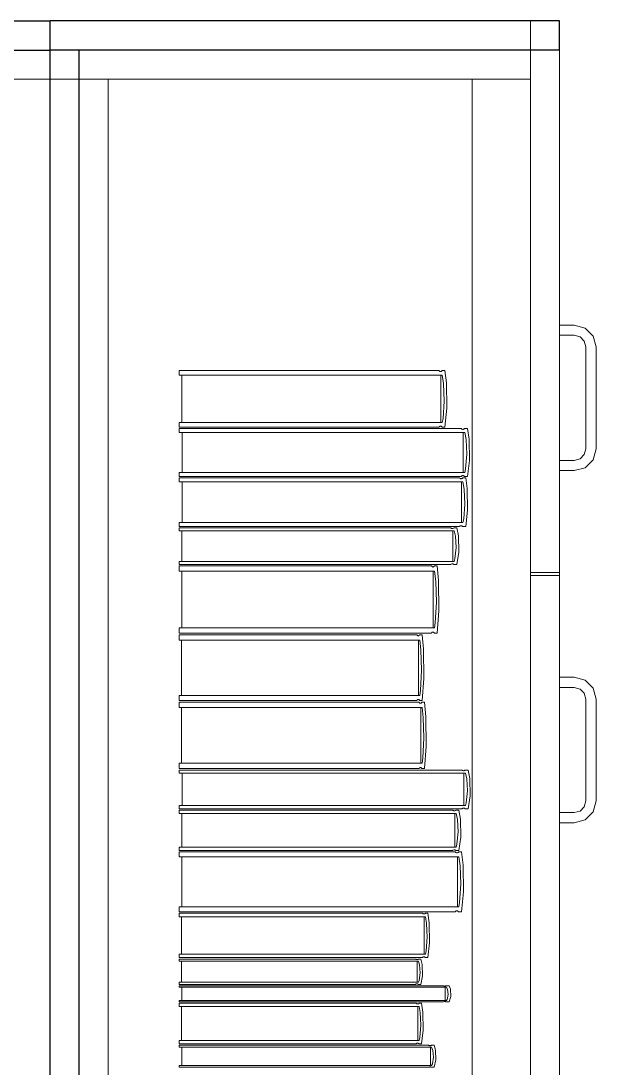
# Model space of a CAD drawing. Header units: inches. Extents: x -19 to 5698, y -728 to 92.
# Drawn here: x 294.119 to 294.514, y 15.088 to 15.807 of the extents above; entities that cross this region are included whole.
import ezdxf

# ---------------------------------------------------------------- set-up
doc = ezdxf.new("R2010")
doc.units = ezdxf.units.IN
doc.header["$MEASUREMENT"] = 0
doc.set_wipeout_variables(frame=1)
doc.linetypes.add('Wipeout_Contour', pattern=[1, 0, -1])
doc.layers.add('Interior - Mobiliario', color=7, linetype='Continuous')

msp = doc.modelspace()

# ---------------------------------------------------------------- linework, layer by layer
at = {"layer": 'Interior - Mobiliario', "color": 175, "linetype": 'Continuous', "lineweight": 13}
for p, q in [((294.15862, 15.78729), (294.46862, 15.78729)), ((294.15862, 14.32729), (294.15862, 15.78729)), ((294.46862, 15.78729), (294.46862, 14.32729)), ((294.17862, 15.76729), (294.42862, 15.76729)), ((294.17862, 15.76729), (294.17862, 14.34729)), ((294.42862, 15.76729), (294.46862, 15.76729)), ((294.42862, 14.34729), (294.42862, 15.76729)), ((294.46862, 15.76729), (294.46862, 14.34729)), ((294.49862, 15.59829), (294.48862, 15.59829)), ((294.48862, 15.59829), (294.48862, 15.59129)), ((294.50612, 15.59628), (294.49862, 15.59829)), ((294.51161, 15.59079), (294.50612, 15.59628)), ((294.48862, 15.59129), (294.49862, 15.59129)), ((294.49862, 15.59129), (294.50262, 15.59022)), ((294.50262, 15.59022), (294.50555, 15.58729)), ((294.50555, 15.58729), (294.50662, 15.58329)), ((294.51362, 15.58329), (294.51161, 15.59079)), ((294.50662, 15.58329), (294.50662, 15.51329)), ((294.51362, 15.51329), (294.51362, 15.58329)), ((294.22728, 15.56391), (294.22728, 15.56702)), ((294.22728, 15.56702), (294.4058, 15.56702)), ((294.4058, 15.56702), (294.40595, 15.56681)), ((294.40595, 15.56681), (294.40619, 15.56659)), ((294.40619, 15.56659), (294.40644, 15.56644)), ((294.40644, 15.56644), (294.40671, 15.56637)), ((294.40671, 15.56637), (294.40698, 15.56638)), ((294.40698, 15.56638), (294.40724, 15.56647)), ((294.40724, 15.56647), (294.40749, 15.56663)), ((294.40749, 15.56663), (294.40772, 15.56687)), ((294.40772, 15.56687), (294.40783, 15.56702)), ((294.40783, 15.56702), (294.40981, 15.56702)), ((294.40981, 15.56702), (294.41081, 15.5585)), ((294.40798, 15.56391), (294.22728, 15.56391)), ((294.2291, 15.53126), (294.2291, 15.56391)), ((294.40707, 15.56391), (294.40707, 15.53126)), ((294.40882, 15.55809), (294.40798, 15.56391)), ((294.40929, 15.54612), (294.40882, 15.55809)), ((294.41081, 15.5585), (294.41104, 15.54111)), ((294.40853, 15.53421), (294.40929, 15.54612)), ((294.41104, 15.54111), (294.40981, 15.52815)), ((294.22728, 15.52815), (294.22728, 15.53126)), ((294.22728, 15.53126), (294.40798, 15.53126)), ((294.4058, 15.52815), (294.22728, 15.52815)), ((294.40591, 15.5283), (294.4058, 15.52815)), ((294.40613, 15.52854), (294.40591, 15.5283)), ((294.40639, 15.5287), (294.40613, 15.52854)), ((294.40665, 15.52879), (294.40639, 15.5287)), ((294.40692, 15.5288), (294.40665, 15.52879)), ((294.40718, 15.52873), (294.40692, 15.5288)), ((294.40744, 15.52858), (294.40718, 15.52873)), ((294.40767, 15.52836), (294.40744, 15.52858)), ((294.40783, 15.52815), (294.40767, 15.52836)), ((294.40981, 15.52815), (294.40783, 15.52815)), ((294.40798, 15.53126), (294.40853, 15.53421)), ((294.22728, 15.52452), (294.22728, 15.52715)), ((294.22728, 15.52715), (294.42104, 15.52715)), ((294.42341, 15.52452), (294.22728, 15.52452)), ((294.22926, 15.49691), (294.22926, 15.52452)), ((294.42104, 15.52715), (294.4212, 15.52697)), ((294.4212, 15.52697), (294.42146, 15.52678)), ((294.42146, 15.52678), (294.42174, 15.52666)), ((294.42174, 15.52666), (294.42202, 15.5266)), ((294.42202, 15.5266), (294.42232, 15.52661)), ((294.42232, 15.52661), (294.4226, 15.52668)), ((294.42242, 15.52452), (294.42242, 15.49691)), ((294.4226, 15.52668), (294.42288, 15.52682)), ((294.42288, 15.52682), (294.42313, 15.52702)), ((294.42313, 15.52702), (294.42324, 15.52715)), ((294.42324, 15.52715), (294.42539, 15.52715)), ((294.42432, 15.5196), (294.42341, 15.52452)), ((294.42539, 15.52715), (294.42647, 15.51994)), ((294.42482, 15.50948), (294.42432, 15.5196)), ((294.42647, 15.51994), (294.42672, 15.50524)), ((294.424, 15.4994), (294.42482, 15.50948)), ((294.50555, 15.50929), (294.50262, 15.50637)), ((294.50662, 15.51329), (294.50555, 15.50929)), ((294.51161, 15.50579), (294.51362, 15.51329)), ((294.42341, 15.49691), (294.424, 15.4994)), ((294.42672, 15.50524), (294.42539, 15.49428)), ((294.49862, 15.50529), (294.48862, 15.50529)), ((294.48862, 15.50529), (294.48862, 15.49829)), ((294.50262, 15.50637), (294.49862, 15.50529)), ((294.49862, 15.49829), (294.50612, 15.5003)), ((294.50612, 15.5003), (294.51161, 15.50579)), ((294.22728, 15.49428), (294.22728, 15.49691)), ((294.22728, 15.49691), (294.42341, 15.49691)), ((294.42104, 15.49428), (294.22728, 15.49428)), ((294.22728, 15.49061), (294.22728, 15.49328)), ((294.22728, 15.49328), (294.41976, 15.49328)), ((294.41976, 15.49328), (294.41992, 15.4931)), ((294.41992, 15.4931), (294.42018, 15.49291)), ((294.42018, 15.49291), (294.42045, 15.49278)), ((294.42045, 15.49278), (294.42074, 15.49272)), ((294.42074, 15.49272), (294.42103, 15.49273)), ((294.42103, 15.49273), (294.42131, 15.49281)), ((294.42115, 15.49441), (294.42104, 15.49428)), ((294.4214, 15.49461), (294.42115, 15.49441)), ((294.42131, 15.49281), (294.42158, 15.49295)), ((294.42167, 15.49475), (294.4214, 15.49461)), ((294.42158, 15.49295), (294.42183, 15.49315)), ((294.42196, 15.49482), (294.42167, 15.49475)), ((294.42183, 15.49315), (294.42194, 15.49328)), ((294.42194, 15.49328), (294.42408, 15.49328)), ((294.42225, 15.49483), (294.42196, 15.49482)), ((294.42254, 15.49477), (294.42225, 15.49483)), ((294.42282, 15.49464), (294.42254, 15.49477)), ((294.42307, 15.49446), (294.42282, 15.49464)), ((294.42324, 15.49428), (294.42307, 15.49446)), ((294.42539, 15.49428), (294.42324, 15.49428)), ((294.42408, 15.49328), (294.42516, 15.48596)), ((294.48862, 15.49829), (294.49862, 15.49829)), ((294.42211, 15.49061), (294.22728, 15.49061)), ((294.22925, 15.46256), (294.22925, 15.49061)), ((294.42113, 15.49061), (294.42113, 15.46256)), ((294.42302, 15.48561), (294.42211, 15.49061)), ((294.42352, 15.47533), (294.42302, 15.48561)), ((294.42516, 15.48596), (294.4254, 15.47102)), ((294.4227, 15.46509), (294.42352, 15.47533)), ((294.4254, 15.47102), (294.42408, 15.45988)), ((294.42211, 15.46256), (294.4227, 15.46509)), ((294.22728, 15.45988), (294.22728, 15.46256)), ((294.22728, 15.46256), (294.42211, 15.46256)), ((294.41976, 15.45988), (294.22728, 15.45988)), ((294.22728, 15.45688), (294.22728, 15.45888)), ((294.22728, 15.45888), (294.41385, 15.45888)), ((294.41613, 15.45688), (294.22728, 15.45688)), ((294.22919, 15.43583), (294.22919, 15.45688)), ((294.41385, 15.45888), (294.41401, 15.45875)), ((294.41401, 15.45875), (294.41425, 15.45861)), ((294.41425, 15.45861), (294.41452, 15.45851)), ((294.41452, 15.45851), (294.4148, 15.45847)), ((294.4148, 15.45847), (294.41508, 15.45847)), ((294.41508, 15.45847), (294.41535, 15.45853)), ((294.41518, 15.45688), (294.41518, 15.43583)), ((294.41535, 15.45853), (294.41562, 15.45863)), ((294.41562, 15.45863), (294.41586, 15.45879)), ((294.41586, 15.45879), (294.41596, 15.45888)), ((294.41596, 15.45888), (294.41804, 15.45888)), ((294.41701, 15.45313), (294.41613, 15.45688)), ((294.41804, 15.45888), (294.41908, 15.45339)), ((294.41987, 15.46001), (294.41976, 15.45988)), ((294.42012, 15.46022), (294.41987, 15.46001)), ((294.42039, 15.46036), (294.42012, 15.46022)), ((294.42067, 15.46043), (294.42039, 15.46036)), ((294.42096, 15.46044), (294.42067, 15.46043)), ((294.42125, 15.46038), (294.42096, 15.46044)), ((294.42152, 15.46025), (294.42125, 15.46038)), ((294.42178, 15.46006), (294.42152, 15.46025)), ((294.42194, 15.45988), (294.42178, 15.46006)), ((294.42408, 15.45988), (294.42194, 15.45988)), ((294.41749, 15.44541), (294.41701, 15.45313)), ((294.41908, 15.45339), (294.41932, 15.44218)), ((294.41669, 15.43773), (294.41749, 15.44541)), ((294.41932, 15.44218), (294.41804, 15.43383)), ((294.22728, 15.43383), (294.22728, 15.43583)), ((294.22728, 15.43583), (294.41613, 15.43583)), ((294.41613, 15.43583), (294.41669, 15.43773)), ((294.41385, 15.43383), (294.22728, 15.43383)), ((294.22728, 15.42912), (294.22728, 15.43283)), ((294.22728, 15.43283), (294.40058, 15.43283)), ((294.4027, 15.42912), (294.22728, 15.42912)), ((294.22905, 15.39022), (294.22905, 15.42912)), ((294.40058, 15.43283), (294.40073, 15.43258)), ((294.40073, 15.43258), (294.40096, 15.43231)), ((294.40096, 15.43231), (294.4012, 15.43214)), ((294.4012, 15.43214), (294.40146, 15.43205)), ((294.40146, 15.43205), (294.40172, 15.43206)), ((294.40172, 15.43206), (294.40198, 15.43217)), ((294.40181, 15.42912), (294.40181, 15.39022)), ((294.40198, 15.43217), (294.40222, 15.43236)), ((294.40222, 15.43236), (294.40245, 15.43265)), ((294.40245, 15.43265), (294.40255, 15.43283)), ((294.40255, 15.43283), (294.40447, 15.43283)), ((294.40351, 15.42219), (294.4027, 15.42912)), ((294.40447, 15.43283), (294.40544, 15.42267)), ((294.41396, 15.43392), (294.41385, 15.43383)), ((294.4142, 15.43407), (294.41396, 15.43392)), ((294.41446, 15.43418), (294.4142, 15.43407)), ((294.41473, 15.43424), (294.41446, 15.43418)), ((294.41502, 15.43424), (294.41473, 15.43424)), ((294.41529, 15.4342), (294.41502, 15.43424)), ((294.41556, 15.4341), (294.41529, 15.4342)), ((294.41581, 15.43396), (294.41556, 15.4341)), ((294.41596, 15.43383), (294.41581, 15.43396)), ((294.41804, 15.43383), (294.41596, 15.43383)), ((294.48862, 15.42829), (294.46862, 15.42829)), ((294.40397, 15.40793), (294.40351, 15.42219)), ((294.40544, 15.42267), (294.40566, 15.40196)), ((294.46862, 15.06729), (294.46862, 15.42629)), ((294.48862, 15.42629), (294.46862, 15.42629)), ((294.48862, 15.06729), (294.48862, 15.42629)), ((294.40323, 15.39373), (294.40397, 15.40793)), ((294.40566, 15.40196), (294.40447, 15.38652)), ((294.4027, 15.39022), (294.40323, 15.39373)), ((294.22728, 15.38652), (294.22728, 15.39022)), ((294.22728, 15.39022), (294.4027, 15.39022)), ((294.40058, 15.38652), (294.22728, 15.38652)), ((294.22728, 15.38189), (294.22728, 15.38552)), ((294.22728, 15.38552), (294.39054, 15.38552)), ((294.39054, 15.38552), (294.39067, 15.38527)), ((294.39067, 15.38527), (294.39089, 15.38501)), ((294.39089, 15.38501), (294.39112, 15.38484)), ((294.39112, 15.38484), (294.39137, 15.38476)), ((294.39137, 15.38476), (294.39161, 15.38477)), ((294.39161, 15.38477), (294.39185, 15.38487)), ((294.39185, 15.38487), (294.39208, 15.38507)), ((294.39208, 15.38507), (294.39229, 15.38534)), ((294.39229, 15.38534), (294.39239, 15.38552)), ((294.39239, 15.38552), (294.3942, 15.38552)), ((294.3942, 15.38552), (294.39511, 15.37558)), ((294.40068, 15.3867), (294.40058, 15.38652)), ((294.40091, 15.38698), (294.40068, 15.3867)), ((294.40115, 15.38717), (294.40091, 15.38698)), ((294.40141, 15.38728), (294.40115, 15.38717)), ((294.40167, 15.38729), (294.40141, 15.38728)), ((294.40192, 15.38721), (294.40167, 15.38729)), ((294.40217, 15.38703), (294.40192, 15.38721)), ((294.4024, 15.38676), (294.40217, 15.38703)), ((294.40255, 15.38652), (294.4024, 15.38676)), ((294.40447, 15.38652), (294.40255, 15.38652)), ((294.39253, 15.38189), (294.22728, 15.38189)), ((294.22895, 15.34386), (294.22895, 15.38189)), ((294.3917, 15.38189), (294.3917, 15.34386)), ((294.3933, 15.37511), (294.39253, 15.38189)), ((294.39372, 15.36117), (294.3933, 15.37511)), ((294.39511, 15.37558), (294.39532, 15.35533)), ((294.39303, 15.34729), (294.39372, 15.36117)), ((294.39532, 15.35533), (294.3942, 15.34023)), ((294.48862, 15.35629), (294.49862, 15.35629)), ((294.48862, 15.34929), (294.48862, 15.35629)), ((294.49862, 15.35629), (294.50612, 15.35428)), ((294.49862, 15.34929), (294.48862, 15.34929)), ((294.50262, 15.34822), (294.49862, 15.34929)), ((294.50555, 15.34529), (294.50262, 15.34822)), ((294.50612, 15.35428), (294.51161, 15.34879)), ((294.51161, 15.34879), (294.51362, 15.34129)), ((294.22728, 15.34023), (294.22728, 15.34386)), ((294.22728, 15.34386), (294.39253, 15.34386)), ((294.39131, 15.34098), (294.39107, 15.34088)), ((294.39156, 15.34099), (294.39131, 15.34098)), ((294.3918, 15.34091), (294.39156, 15.34099)), ((294.39203, 15.34073), (294.3918, 15.34091)), ((294.39253, 15.34386), (294.39303, 15.34729)), ((294.50662, 15.34129), (294.50555, 15.34529)), ((294.50662, 15.27129), (294.50662, 15.34129)), ((294.51362, 15.34129), (294.51362, 15.27129)), ((294.39054, 15.34023), (294.22728, 15.34023)), ((294.22728, 15.33557), (294.22728, 15.33923)), ((294.22728, 15.33923), (294.39207, 15.33923)), ((294.39408, 15.33557), (294.22728, 15.33557)), ((294.22896, 15.29716), (294.22896, 15.33557)), ((294.39063, 15.34041), (294.39054, 15.34023)), ((294.39084, 15.34068), (294.39063, 15.34041)), ((294.39107, 15.34088), (294.39084, 15.34068)), ((294.39225, 15.34047), (294.39203, 15.34073)), ((294.39207, 15.33923), (294.39221, 15.33899)), ((294.39221, 15.33899), (294.39243, 15.33873)), ((294.39239, 15.34023), (294.39225, 15.34047)), ((294.3942, 15.34023), (294.39239, 15.34023)), ((294.39243, 15.33873), (294.39266, 15.33855)), ((294.39266, 15.33855), (294.39291, 15.33847)), ((294.39291, 15.33847), (294.39316, 15.33848)), ((294.39316, 15.33848), (294.3934, 15.33858)), ((294.39324, 15.33557), (294.39324, 15.29716)), ((294.3934, 15.33858), (294.39363, 15.33878)), ((294.39363, 15.33878), (294.39384, 15.33905)), ((294.39384, 15.33905), (294.39394, 15.33923)), ((294.39394, 15.33923), (294.39577, 15.33923)), ((294.39486, 15.32873), (294.39408, 15.33557)), ((294.39577, 15.33923), (294.39669, 15.3292)), ((294.39529, 15.31465), (294.39486, 15.32873)), ((294.39669, 15.3292), (294.3969, 15.30875)), ((294.39458, 15.30063), (294.39529, 15.31465)), ((294.3969, 15.30875), (294.39577, 15.2935)), ((294.39408, 15.29716), (294.39458, 15.30063)), ((294.22728, 15.2935), (294.22728, 15.29716)), ((294.22728, 15.29716), (294.39408, 15.29716)), ((294.39207, 15.2935), (294.22728, 15.2935)), ((294.22728, 15.29038), (294.22728, 15.2925)), ((294.22728, 15.2925), (294.4215, 15.2925)), ((294.39216, 15.29368), (294.39207, 15.2935)), ((294.39238, 15.29396), (294.39216, 15.29368)), ((294.39261, 15.29415), (294.39238, 15.29396)), ((294.39285, 15.29426), (294.39261, 15.29415)), ((294.3931, 15.29427), (294.39285, 15.29426)), ((294.39335, 15.29419), (294.3931, 15.29427)), ((294.39358, 15.29401), (294.39335, 15.29419)), ((294.3938, 15.29375), (294.39358, 15.29401)), ((294.39394, 15.2935), (294.3938, 15.29375)), ((294.39577, 15.2935), (294.39394, 15.2935)), ((294.4215, 15.2925), (294.42166, 15.29236)), ((294.42166, 15.29236), (294.42191, 15.29221)), ((294.42191, 15.29221), (294.42219, 15.29211)), ((294.42219, 15.29211), (294.42248, 15.29206)), ((294.42248, 15.29206), (294.42277, 15.29207)), ((294.42277, 15.29207), (294.42306, 15.29213)), ((294.42306, 15.29213), (294.42333, 15.29224)), ((294.42333, 15.29224), (294.42358, 15.2924)), ((294.42358, 15.2924), (294.4237, 15.2925)), ((294.4237, 15.2925), (294.42585, 15.2925)), ((294.42585, 15.2925), (294.42694, 15.28668)), ((294.42387, 15.29038), (294.22728, 15.29038)), ((294.22926, 15.26806), (294.22926, 15.29038)), ((294.42287, 15.29038), (294.42287, 15.26806)), ((294.42478, 15.2864), (294.42387, 15.29038)), ((294.42529, 15.27822), (294.42478, 15.2864)), ((294.42694, 15.28668), (294.42719, 15.2748)), ((294.42446, 15.27008), (294.42529, 15.27822)), ((294.42387, 15.26806), (294.42446, 15.27008)), ((294.42719, 15.2748), (294.42585, 15.26593)), ((294.50555, 15.26729), (294.50662, 15.27129)), ((294.51362, 15.27129), (294.51161, 15.26379)), ((294.22728, 15.26593), (294.22728, 15.26806)), ((294.22728, 15.26806), (294.42387, 15.26806)), ((294.4215, 15.26593), (294.22728, 15.26593)), ((294.22728, 15.26272), (294.22728, 15.26493)), ((294.22728, 15.26493), (294.41522, 15.26493)), ((294.41751, 15.26272), (294.22728, 15.26272)), ((294.2292, 15.23948), (294.2292, 15.26272)), ((294.41522, 15.26493), (294.41538, 15.26479)), ((294.41538, 15.26479), (294.41562, 15.26463)), ((294.41562, 15.26463), (294.41589, 15.26452)), ((294.41589, 15.26452), (294.41617, 15.26447)), ((294.41617, 15.26447), (294.41646, 15.26448)), ((294.41646, 15.26448), (294.41673, 15.26454)), ((294.41655, 15.26272), (294.41655, 15.23948)), ((294.41673, 15.26454), (294.417, 15.26466)), ((294.417, 15.26466), (294.41724, 15.26483)), ((294.41724, 15.26483), (294.41735, 15.26493)), ((294.41735, 15.26493), (294.41944, 15.26493)), ((294.4184, 15.25858), (294.41751, 15.26272)), ((294.41944, 15.26493), (294.42049, 15.25887)), ((294.42161, 15.26604), (294.4215, 15.26593)), ((294.42186, 15.2662), (294.42161, 15.26604)), ((294.42213, 15.26631), (294.42186, 15.2662)), ((294.42242, 15.26637), (294.42213, 15.26631)), ((294.42271, 15.26638), (294.42242, 15.26637)), ((294.423, 15.26633), (294.42271, 15.26638)), ((294.42328, 15.26623), (294.423, 15.26633)), ((294.42353, 15.26608), (294.42328, 15.26623)), ((294.4237, 15.26593), (294.42353, 15.26608)), ((294.42585, 15.26593), (294.4237, 15.26593)), ((294.48862, 15.26329), (294.49862, 15.26329)), ((294.48862, 15.25629), (294.48862, 15.26329)), ((294.49862, 15.26329), (294.50262, 15.26437)), ((294.50262, 15.26437), (294.50555, 15.26729)), ((294.51161, 15.26379), (294.50612, 15.2583)), ((294.41889, 15.25006), (294.4184, 15.25858)), ((294.42049, 15.25887), (294.42073, 15.24649)), ((294.49862, 15.25629), (294.48862, 15.25629)), ((294.50612, 15.2583), (294.49862, 15.25629)), ((294.41808, 15.24158), (294.41889, 15.25006)), ((294.41751, 15.23948), (294.41808, 15.24158)), ((294.42073, 15.24649), (294.41944, 15.23727)), ((294.22728, 15.23727), (294.22728, 15.23948)), ((294.22728, 15.23948), (294.41751, 15.23948)), ((294.41522, 15.23727), (294.22728, 15.23727)), ((294.22728, 15.23297), (294.22728, 15.23627)), ((294.22728, 15.23627), (294.41702, 15.23627)), ((294.41934, 15.23297), (294.22728, 15.23297)), ((294.22922, 15.19842), (294.22922, 15.23297)), ((294.41533, 15.23737), (294.41522, 15.23727)), ((294.41557, 15.23754), (294.41533, 15.23737)), ((294.41583, 15.23766), (294.41557, 15.23754)), ((294.41611, 15.23772), (294.41583, 15.23766)), ((294.41639, 15.23773), (294.41611, 15.23772)), ((294.41667, 15.23768), (294.41639, 15.23773)), ((294.41694, 15.23757), (294.41667, 15.23768)), ((294.41719, 15.23741), (294.41694, 15.23757)), ((294.41702, 15.23627), (294.41718, 15.23605)), ((294.41718, 15.23605), (294.41743, 15.23581)), ((294.41735, 15.23727), (294.41719, 15.23741)), ((294.41944, 15.23727), (294.41735, 15.23727)), ((294.41743, 15.23581), (294.4177, 15.23565)), ((294.4177, 15.23565), (294.41798, 15.23558)), ((294.41798, 15.23558), (294.41827, 15.23559)), ((294.41827, 15.23559), (294.41855, 15.23568)), ((294.41837, 15.23297), (294.41837, 15.19842)), ((294.41855, 15.23568), (294.41882, 15.23586)), ((294.41882, 15.23586), (294.41906, 15.23611)), ((294.41906, 15.23611), (294.41917, 15.23627)), ((294.41917, 15.23627), (294.42128, 15.23627)), ((294.42023, 15.22681), (294.41934, 15.23297)), ((294.42128, 15.23627), (294.42234, 15.22724)), ((294.42072, 15.21415), (294.42023, 15.22681)), ((294.42234, 15.22724), (294.42258, 15.20885)), ((294.41991, 15.20154), (294.42072, 15.21415)), ((294.42258, 15.20885), (294.42128, 15.19513)), ((294.22728, 15.19513), (294.22728, 15.19842)), ((294.22728, 15.19842), (294.41934, 15.19842)), ((294.41934, 15.19842), (294.41991, 15.20154)), ((294.41702, 15.19513), (294.22728, 15.19513)), ((294.22728, 15.19169), (294.22728, 15.19413)), ((294.22728, 15.19413), (294.39442, 15.19413)), ((294.39646, 15.19169), (294.22728, 15.19169)), ((294.22899, 15.16606), (294.22899, 15.19169)), ((294.39442, 15.19413), (294.39456, 15.19397)), ((294.39456, 15.19397), (294.39478, 15.19379)), ((294.39478, 15.19379), (294.39502, 15.19368)), ((294.39502, 15.19368), (294.39527, 15.19362)), ((294.39527, 15.19362), (294.39552, 15.19363)), ((294.39552, 15.19363), (294.39577, 15.1937)), ((294.39561, 15.19169), (294.39561, 15.16606)), ((294.39577, 15.1937), (294.396, 15.19383)), ((294.396, 15.19383), (294.39622, 15.19401)), ((294.39622, 15.19401), (294.39631, 15.19413)), ((294.39631, 15.19413), (294.39817, 15.19413)), ((294.39725, 15.18712), (294.39646, 15.19169)), ((294.39817, 15.19413), (294.3991, 15.18744)), ((294.41713, 15.19529), (294.41702, 15.19513)), ((294.41737, 15.19554), (294.41713, 15.19529)), ((294.41764, 15.19571), (294.41737, 15.19554)), ((294.41792, 15.19581), (294.41764, 15.19571)), ((294.41821, 15.19582), (294.41792, 15.19581)), ((294.41849, 15.19574), (294.41821, 15.19582)), ((294.41876, 15.19559), (294.41849, 15.19574)), ((294.41901, 15.19535), (294.41876, 15.19559)), ((294.41917, 15.19513), (294.41901, 15.19535)), ((294.42128, 15.19513), (294.41917, 15.19513)), ((294.39768, 15.17773), (294.39725, 15.18712)), ((294.3991, 15.18744), (294.39932, 15.1738)), ((294.39697, 15.16838), (294.39768, 15.17773)), ((294.39646, 15.16606), (294.39697, 15.16838)), ((294.39932, 15.1738), (294.39817, 15.16362)), ((294.22728, 15.16362), (294.22728, 15.16606)), ((294.22728, 15.16606), (294.39646, 15.16606)), ((294.39442, 15.16362), (294.22728, 15.16362)), ((294.22728, 15.16123), (294.22728, 15.16262)), ((294.22728, 15.16262), (294.38965, 15.16262)), ((294.39164, 15.16123), (294.22728, 15.16123)), ((294.22894, 15.14665), (294.22894, 15.16123)), ((294.38965, 15.16262), (294.38979, 15.16253)), ((294.38979, 15.16253), (294.39, 15.16243)), ((294.39, 15.16243), (294.39024, 15.16236)), ((294.39024, 15.16236), (294.39048, 15.16233)), ((294.39048, 15.16233), (294.39072, 15.16234)), ((294.39072, 15.16234), (294.39096, 15.16238)), ((294.39081, 15.16123), (294.39081, 15.14665)), ((294.39096, 15.16238), (294.39119, 15.16245)), ((294.39119, 15.16245), (294.3914, 15.16255)), ((294.3914, 15.16255), (294.39149, 15.16262)), ((294.39149, 15.16262), (294.3933, 15.16262)), ((294.3924, 15.15863), (294.39164, 15.16123)), ((294.3933, 15.16262), (294.3942, 15.15881)), ((294.39451, 15.16374), (294.39442, 15.16362)), ((294.39473, 15.16393), (294.39451, 15.16374)), ((294.39496, 15.16406), (294.39473, 15.16393)), ((294.39521, 15.16412), (294.39496, 15.16406)), ((294.39546, 15.16413), (294.39521, 15.16412)), ((294.39571, 15.16408), (294.39546, 15.16413)), ((294.39595, 15.16396), (294.39571, 15.16408)), ((294.39617, 15.16379), (294.39595, 15.16396)), ((294.39631, 15.16362), (294.39617, 15.16379)), ((294.39817, 15.16362), (294.39631, 15.16362)), ((294.39282, 15.15329), (294.3924, 15.15863)), ((294.3942, 15.15881), (294.39441, 15.15105)), ((294.22728, 15.14526), (294.22728, 15.14665)), ((294.22728, 15.14665), (294.39164, 15.14665)), ((294.39164, 15.14665), (294.39213, 15.14797)), ((294.39213, 15.14797), (294.39282, 15.15329)), ((294.39441, 15.15105), (294.3933, 15.14526)), ((294.38965, 15.14526), (294.22728, 15.14526)), ((294.22728, 15.14338), (294.22728, 15.14426)), ((294.22728, 15.14426), (294.40861, 15.14426)), ((294.41083, 15.14338), (294.22728, 15.14338)), ((294.22913, 15.13413), (294.22913, 15.14338)), ((294.38975, 15.14533), (294.38965, 15.14526)), ((294.38995, 15.14543), (294.38975, 15.14533)), ((294.39018, 15.14551), (294.38995, 15.14543)), ((294.39042, 15.14555), (294.39018, 15.14551)), ((294.39067, 15.14555), (294.39042, 15.14555)), ((294.39091, 15.14552), (294.39067, 15.14555)), ((294.39114, 15.14545), (294.39091, 15.14552)), ((294.39136, 15.14535), (294.39114, 15.14545)), ((294.39149, 15.14526), (294.39136, 15.14535)), ((294.3933, 15.14526), (294.39149, 15.14526)), ((294.40861, 15.14426), (294.40876, 15.1442)), ((294.40876, 15.1442), (294.409, 15.14414)), ((294.409, 15.14414), (294.40926, 15.1441)), ((294.40926, 15.1441), (294.40953, 15.14408)), ((294.40953, 15.14408), (294.4098, 15.14408)), ((294.4098, 15.14408), (294.41007, 15.1441)), ((294.4099, 15.14338), (294.4099, 15.13413)), ((294.41007, 15.1441), (294.41033, 15.14415)), ((294.41033, 15.14415), (294.41056, 15.14422)), ((294.41056, 15.14422), (294.41066, 15.14426)), ((294.41066, 15.14426), (294.41268, 15.14426)), ((294.41168, 15.14173), (294.41083, 15.14338)), ((294.41215, 15.13834), (294.41168, 15.14173)), ((294.41268, 15.14426), (294.41369, 15.14185)), ((294.41369, 15.14185), (294.41393, 15.13692)), ((294.22728, 15.13325), (294.22728, 15.13413)), ((294.22728, 15.13413), (294.41083, 15.13413)), ((294.40861, 15.13325), (294.22728, 15.13325)), ((294.22728, 15.13002), (294.22728, 15.13225)), ((294.22728, 15.13225), (294.39011, 15.13225)), ((294.39011, 15.13225), (294.39024, 15.1321)), ((294.39186, 15.13214), (294.39195, 15.13225)), ((294.39195, 15.13225), (294.39376, 15.13225)), ((294.39376, 15.13225), (294.39467, 15.12613)), ((294.40871, 15.13329), (294.40861, 15.13325)), ((294.40895, 15.13336), (294.40871, 15.13329)), ((294.4092, 15.1334), (294.40895, 15.13336)), ((294.40947, 15.13343), (294.4092, 15.1334)), ((294.40974, 15.13343), (294.40947, 15.13343)), ((294.41001, 15.13341), (294.40974, 15.13343)), ((294.41027, 15.13337), (294.41001, 15.13341)), ((294.41051, 15.13331), (294.41027, 15.13337)), ((294.41066, 15.13325), (294.41051, 15.13331)), ((294.41268, 15.13325), (294.41066, 15.13325)), ((294.41083, 15.13413), (294.41138, 15.13496)), ((294.41138, 15.13496), (294.41215, 15.13834)), ((294.41393, 15.13692), (294.41268, 15.13325)), ((294.39209, 15.13002), (294.22728, 15.13002)), ((294.22894, 15.1066), (294.22894, 15.13002)), ((294.39024, 15.1321), (294.39046, 15.13194)), ((294.39046, 15.13194), (294.39069, 15.13183)), ((294.39069, 15.13183), (294.39093, 15.13178)), ((294.39093, 15.13178), (294.39118, 15.13179)), ((294.39118, 15.13179), (294.39142, 15.13185)), ((294.39126, 15.13002), (294.39126, 15.1066)), ((294.39142, 15.13185), (294.39165, 15.13197)), ((294.39165, 15.13197), (294.39186, 15.13214)), ((294.39286, 15.12584), (294.39209, 15.13002)), ((294.39328, 15.11726), (294.39286, 15.12584)), ((294.39467, 15.12613), (294.39488, 15.11367)), ((294.39259, 15.10871), (294.39328, 15.11726)), ((294.39488, 15.11367), (294.39376, 15.10437)), ((294.22728, 15.10437), (294.22728, 15.1066)), ((294.22728, 15.1066), (294.39209, 15.1066)), ((294.39011, 15.10437), (294.22728, 15.10437)), ((294.3902, 15.10448), (294.39011, 15.10437)), ((294.39041, 15.10465), (294.3902, 15.10448)), ((294.39064, 15.10476), (294.39041, 15.10465)), ((294.39088, 15.10483), (294.39064, 15.10476)), ((294.39112, 15.10483), (294.39088, 15.10483)), ((294.39137, 15.10478), (294.39112, 15.10483)), ((294.3916, 15.10468), (294.39137, 15.10478)), ((294.39181, 15.10452), (294.3916, 15.10468)), ((294.39195, 15.10437), (294.39181, 15.10452)), ((294.39376, 15.10437), (294.39195, 15.10437)), ((294.39209, 15.1066), (294.39259, 15.10871)), ((294.22728, 15.10216), (294.22728, 15.10337)), ((294.22728, 15.10337), (294.3986, 15.10337)), ((294.40069, 15.10216), (294.22728, 15.10216)), ((294.22903, 15.08945), (294.22903, 15.10216)), ((294.3986, 15.10337), (294.39874, 15.10329)), ((294.39874, 15.10329), (294.39897, 15.1032)), ((294.39897, 15.1032), (294.39921, 15.10314)), ((294.39921, 15.10314), (294.39947, 15.10311)), ((294.39947, 15.10311), (294.39973, 15.10312)), ((294.39973, 15.10312), (294.39998, 15.10315)), ((294.39982, 15.10216), (294.39982, 15.08945)), ((294.39998, 15.10315), (294.40022, 15.10322)), ((294.40022, 15.10322), (294.40044, 15.10331)), ((294.40044, 15.10331), (294.40054, 15.10337)), ((294.40054, 15.10337), (294.40244, 15.10337)), ((294.4015, 15.09989), (294.40069, 15.10216)), ((294.40194, 15.09524), (294.4015, 15.09989)), ((294.40244, 15.10337), (294.4034, 15.10005)), ((294.4034, 15.10005), (294.40362, 15.09329)), ((294.22728, 15.08824), (294.22728, 15.08945)), ((294.22728, 15.08945), (294.40069, 15.08945)), ((294.40069, 15.08945), (294.40121, 15.0906)), ((294.40121, 15.0906), (294.40194, 15.09524)), ((294.40362, 15.09329), (294.40244, 15.08824)), ((294.3986, 15.08824), (294.22728, 15.08824)), ((294.3987, 15.0883), (294.3986, 15.08824)), ((294.39892, 15.08839), (294.3987, 15.0883)), ((294.39916, 15.08846), (294.39892, 15.08839)), ((294.39941, 15.08849), (294.39916, 15.08846)), ((294.39967, 15.08849), (294.39941, 15.08849)), ((294.39992, 15.08847), (294.39967, 15.08849)), ((294.40017, 15.08841), (294.39992, 15.08847)), ((294.40039, 15.08832), (294.40017, 15.08841)), ((294.40054, 15.08824), (294.40039, 15.08832)), ((294.40244, 15.08824), (294.40054, 15.08824))]:
    msp.add_line(p, q, dxfattribs=at)

# ---------------------------------------------------------------- wipeouts: each hides what was drawn before it
at = {"color": 254, "linetype": 'Wipeout_Contour', "lineweight": 0, "ltscale": 9715.409866}
msp.add_wipeout([(294.11862, 15.78729), (294.11862, 14.32729), (294.13862, 14.32729), (294.13862, 15.78729)], dxfattribs=at).dxf.layer = 'Interior - Mobiliario'

# ---------------------------------------------------------------- next in the draw order: linework, layer by layer
at = {"layer": 'Interior - Mobiliario', "color": 175, "linetype": 'Continuous', "lineweight": 30}
for p in [(294.11862, 15.78729), (294.13862, 14.32729)]:
    msp.add_line(p, (294.13862, 15.78729), dxfattribs=at)
at = {"layer": 'Interior - Mobiliario', "color": 175, "linetype": 'Continuous', "lineweight": 13}
for p, q in [((294.13862, 15.78729), (294.11862, 15.78729)), ((294.13862, 14.32729), (294.13862, 15.78729)), ((294.13862, 15.76729), (294.09862, 15.76729)), ((294.13862, 14.34729), (294.13862, 15.76729))]:
    msp.add_line(p, q, dxfattribs=at)

# ---------------------------------------------------------------- next in the draw order: wipeouts: each hides what was drawn before it
at = {"color": 254, "linetype": 'Wipeout_Contour', "lineweight": 0, "ltscale": 9714.768245}
msp.add_wipeout([(293.78862, 15.80729), (293.78862, 15.78729), (294.13862, 15.78729), (294.13862, 15.80729)], dxfattribs=at).dxf.layer = 'Interior - Mobiliario'

# ---------------------------------------------------------------- next in the draw order: linework, layer by layer
at = {"layer": 'Interior - Mobiliario', "color": 175, "linetype": 'Continuous', "lineweight": 30}
for p, q in [((293.78862, 15.80729), (294.13862, 15.80729)), ((294.13862, 15.78729), (294.13862, 15.80729)), ((293.78862, 15.78729), (294.13862, 15.78729))]:
    msp.add_line(p, q, dxfattribs=at)
at = {"layer": 'Interior - Mobiliario', "color": 175, "linetype": 'Continuous', "lineweight": 13}
for p, q in [((294.13862, 15.80729), (293.78862, 15.80729)), ((293.78862, 15.80729), (294.13862, 15.80729)), ((294.13862, 15.80729), (293.80862, 15.80729)), ((294.13862, 15.78729), (294.13862, 15.80729)), ((294.13862, 15.76729), (294.13862, 15.80729)), ((294.13862, 15.80729), (294.13862, 14.30729)), ((293.78862, 15.78729), (294.13862, 15.78729)), ((294.13862, 15.78729), (293.78862, 15.78729)), ((294.13862, 14.32729), (294.13862, 15.78729))]:
    msp.add_line(p, q, dxfattribs=at)

# ---------------------------------------------------------------- next in the draw order: wipeouts: each hides what was drawn before it
at = {"color": 254, "linetype": 'Wipeout_Contour', "lineweight": 0, "ltscale": 9715.489864}
msp.add_wipeout([(294.15862, 15.78729), (294.13862, 15.78729), (294.13862, 14.32729), (294.15862, 14.32729)], dxfattribs=at).dxf.layer = 'Interior - Mobiliario'

# ---------------------------------------------------------------- next in the draw order: linework, layer by layer
at = {"layer": 'Interior - Mobiliario', "color": 175, "linetype": 'Continuous', "lineweight": 30}
for p, q in [((294.13862, 14.32729), (294.13862, 15.78729)), ((294.15862, 15.78729), (294.13862, 15.78729)), ((294.15862, 14.32729), (294.15862, 15.78729))]:
    msp.add_line(p, q, dxfattribs=at)
at = {"layer": 'Interior - Mobiliario', "color": 175, "linetype": 'Continuous', "lineweight": 13}
for p, q in [((294.13862, 15.78729), (294.15862, 15.78729)), ((294.13862, 14.32729), (294.13862, 15.78729)), ((294.15862, 15.78729), (294.15862, 14.32729)), ((294.13862, 15.76729), (294.17862, 15.76729)), ((294.13862, 14.34729), (294.13862, 15.76729))]:
    msp.add_line(p, q, dxfattribs=at)

# ---------------------------------------------------------------- next in the draw order: wipeouts: each hides what was drawn before it
at = {"color": 254, "linetype": 'Wipeout_Contour', "lineweight": 0, "ltscale": 9716.168215}
msp.add_wipeout([(294.48862, 15.80729), (294.13862, 15.80729), (294.13862, 15.78729), (294.48862, 15.78729)], dxfattribs=at).dxf.layer = 'Interior - Mobiliario'

# ---------------------------------------------------------------- next in the draw order: linework, layer by layer
at = {"layer": 'Interior - Mobiliario', "color": 175, "linetype": 'Continuous', "lineweight": 30}
for p, q in [((294.13862, 15.78729), (294.13862, 15.80729)), ((294.48862, 15.80729), (294.13862, 15.80729)), ((294.48862, 15.78729), (294.48862, 15.80729)), ((294.48862, 15.78729), (294.13862, 15.78729))]:
    msp.add_line(p, q, dxfattribs=at)
at = {"layer": 'Interior - Mobiliario', "color": 175, "linetype": 'Continuous', "lineweight": 13}
for p, q in [((294.13862, 15.80729), (294.48862, 15.80729)), ((294.13862, 15.78729), (294.13862, 15.80729)), ((294.13862, 15.80729), (294.46862, 15.80729)), ((294.13862, 15.76729), (294.13862, 15.80729)), ((294.48862, 15.80729), (294.13862, 15.80729)), ((294.13862, 15.80729), (294.13862, 14.30729)), ((294.46862, 15.80729), (294.46862, 15.76729)), ((294.48862, 15.80729), (294.48862, 15.78729)), ((294.48862, 14.30729), (294.48862, 15.80729)), ((294.48862, 15.78729), (294.13862, 15.78729)), ((294.13862, 15.78729), (294.48862, 15.78729)), ((294.13862, 14.32729), (294.13862, 15.78729)), ((294.15862, 15.78729), (294.48862, 15.78729)), ((294.15862, 14.32729), (294.15862, 15.78729)), ((294.15862, 15.78729), (294.46862, 15.78729)), ((294.15862, 14.32729), (294.15862, 15.78729)), ((294.15862, 15.78729), (294.46862, 15.78729)), ((294.15862, 14.32729), (294.15862, 15.78729)), ((294.46862, 15.78729), (294.46862, 14.32729)), ((294.46862, 15.78729), (294.46862, 14.32729)), ((294.46862, 15.78729), (294.46862, 15.42829)), ((294.48862, 15.78729), (294.46862, 15.78729)), ((294.48862, 15.78729), (294.48862, 14.32729)), ((294.48862, 15.78729), (294.48862, 14.32729)), ((294.48862, 15.78729), (294.48862, 15.42829))]:
    msp.add_line(p, q, dxfattribs=at)

doc.saveas('drawing.dxf')
